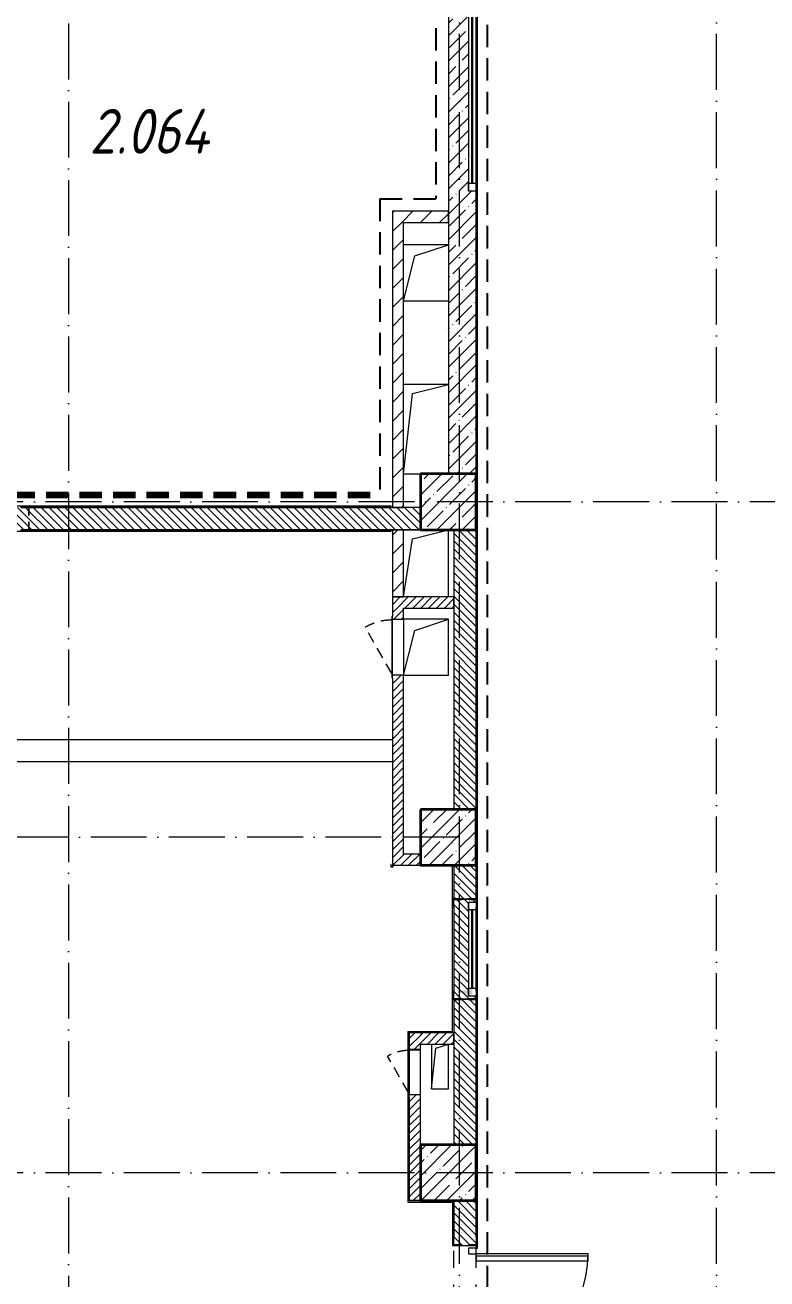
# Model space of a CAD drawing. Header units: millimetres. Extents: x -213536 to 1564669, y -45299 to 942238.
# Drawn here: x 210158 to 216796, y 246165 to 257380 of the extents above; entities that cross this region are included whole.
import ezdxf

# ---------------------------------------------------------------- set-up
doc = ezdxf.new("R2010")
doc.units = ezdxf.units.MM
for name, pattern in [('01 Штриховая _2 мм_', [300, 200, -100]), ('200_ШТРИХ_ш1п0_6_', [160, 100, -60]), ('50_200_ШТРИХ_1Т_ш5_п1_п1_', [700, 500, -100, 0, -100]), ('Штрих короткий', [300, 150, -150]), ('Штриховая _2 мм - 1 мм_', [300, 200, -100])]:
    doc.linetypes.add(name, pattern=pattern)
for name, color, linetype, lineweight in [('0-1', 7, 'Continuous', 5), ('0-2', 7, 'Continuous', 9), ('Двери', 7, 'Continuous', 9), ('Каркас_Импост', 7, 'Continuous', 13), ('Каркас_Импост-1', 7, 'Continuous', 9), ('Марки помещений', 7, 'Continuous', 9), ('Несущие колонны', 7, 'Continuous', 9), ('Несущие колонны-1', 7, 'Continuous', 35), ('Обобщенные модели', 7, 'Continuous', 9), ('Общие ребра', 7, 'Continuous', 9), ('Окна', 7, 'Continuous', 9), ('Оси-2', 7, '50_200_ШТРИХ_1Т_ш5_п1_п1_', 9), ('Остекление-1', 7, 'Continuous', 9), ('Открывание в плане-2', 7, '200_ШТРИХ_ш1п0_6_', 9), ('Перемычка-1', 7, 'Штрих короткий', 9), ('Стены', 7, 'Continuous', 9), ('Стены-1', 7, 'Continuous', 13), ('Текстовые примечания', 7, 'Continuous', 9), ('Штриховка разреза-1', 7, 'Continuous', 9), ('Элементы узлов', 7, 'Continuous', 9)]:
    doc.layers.add(name, color=color, linetype=linetype, lineweight=lineweight)
doc.layers.add('СТ-1_1', color=7, linetype='Штриховая _2 мм - 1 мм_', lineweight=90, true_color=0x888888)
doc.layers.add('СТ-1_13', color=7, linetype='01 Штриховая _2 мм_', lineweight=90, true_color=0xd5d3c7)
doc.layers.get('0-2').off()
doc.styles.add('ISOCPEUR_I_2', font='isocpeui.ttf', dxfattribs={"width": 0.85, "height": 2.3})
pattern_1 = [(135, (0, 0), (-35.35534, -35.35534), [])]
pattern_2 = [(45, (0, 0), (-35.35534, 35.35534), [])]
pattern_3 = [(45, (0, 0), (-84.8528, 84.8528), [])]

# ---------------------------------------------------------------- blocks, each defined once
blk = doc.blocks.new('BSC_Колонна _Прямоугольная - 500х500-V36-АИ2_02_План отделки стен 2-го этажа _Часть 2_')
at = {"layer": 'Несущие колонны'}
h = blk.add_hatch(dxfattribs=at)
h.set_pattern_fill('FP_44', color=256, style=0, pattern_type=2)
h.set_pattern_definition([(45, (-7700, -34300), (-114.04925, 114.04925), []), (45, (-7585.95, -34300), (-114.04925, 114.04925), [201.613, -40.323, 3.353, -36.97])])
h.paths.add_polyline_path([(-250, -250), (250, -250), (250, 250), (-250, 250)], flags=0)
at = {"layer": 'Несущие колонны-1'}
for p, q in [((250, 250), (-250, 250)), ((-250, 250), (-250, -250)), ((250, -250), (250, 250)), ((-250, -250), (250, -250))]:
    blk.add_line(p, q, dxfattribs=at)
blk = doc.blocks.new('BSC_Колонна _Прямоугольная - 500х500-V48-АИ2_02_План отделки стен 2-го этажа _Часть 2_')
at = {"layer": 'Несущие колонны'}
h = blk.add_hatch(dxfattribs=at)
h.set_pattern_fill('FP_56', color=256, style=0, pattern_type=2)
h.set_pattern_definition([(45, (-7700, -37300), (-114.04925, 114.04925), []), (45, (-7585.95, -37300), (-114.04925, 114.04925), [201.613, -40.323, 3.353, -36.97])])
h.paths.add_polyline_path([(-250, -250), (250, -250), (250, 250), (-250, 250)], flags=0)
at = {"layer": 'Несущие колонны-1'}
for p, q in [((250, 250), (-250, 250)), ((-250, 250), (-250, -250)), ((250, -250), (250, 250)), ((-250, -250), (250, -250))]:
    blk.add_line(p, q, dxfattribs=at)
blk = doc.blocks.new('BSC_Колонна _Прямоугольная - 500х500-V113-АИ2_02_План отделки стен 2-го этажа _Часть 2_')
at = {"layer": 'Несущие колонны'}
h = blk.add_hatch(dxfattribs=at)
h.set_pattern_fill('FP_112', color=256, style=0, pattern_type=2)
h.set_pattern_definition([(45, (-7700, -40300), (-114.04925, 114.04925), []), (45, (-7585.95, -40300), (-114.04925, 114.04925), [201.613, -40.323, 3.353, -36.97])])
h.paths.add_polyline_path([(-250, -250), (250, -250), (250, 250), (-250, 250)], flags=0)
at = {"layer": 'Несущие колонны-1'}
for p, q in [((250, 250), (-250, 250)), ((-250, 250), (-250, -250)), ((250, -250), (250, 250)), ((-250, -250), (250, -250))]:
    blk.add_line(p, q, dxfattribs=at)
blk = doc.blocks.new('Проем_Дверь_Прямоугольный - 1700х2400h_дверные проемы-28445702-АИ2_02_План отделки стен 2-го этажа _Часть 2_')
at = {"layer": 'Перемычка-1'}
for p, q in [((850, 100), (-850, 100)), ((850, -100), (-850, -100))]:
    blk.add_line(p, q, dxfattribs=at)
blk = doc.blocks.new('120_Окно_СКБ_1Ст - 120_Окно_СКБ_1Ст_классы 1800x800_E30-27757045-АИ2_02_План отделки стен 2-го этажа _Часть 2_')
at = {"layer": 'Каркас_Импост'}
for p, q in [((-870, 55), (-870, 125)), ((-870, 125), (-800, 125)), ((-800, 125), (-800, 55)), ((800, 55), (800, 125)), ((800, 125), (870, 125)), ((870, 125), (870, 55)), ((-800, 55), (-870, 55)), ((870, 55), (800, 55))]:
    blk.add_line(p, q, dxfattribs=at)
at = {"layer": 'Каркас_Импост-1'}
for p, q in [((870, 125), (-870, 125)), ((-870, 55), (870, 55))]:
    blk.add_line(p, q, dxfattribs=at)
at = {"layer": 'Остекление-1'}
for p, q in [((800, 95), (-800, 95)), ((800, 85), (-800, 85))]:
    blk.add_line(p, q, dxfattribs=at)
blk = doc.blocks.new('120_Окно_СКБ_1Ст - 120_Окно_СКБ_1Ст_классы 900x800_E30-V165-АИ2_02_План отделки стен 2-го этажа _Часть 2_')
at = {"layer": 'Каркас_Импост'}
for p, q in [((-420, 30), (-420, 100)), ((-420, 100), (-350, 100)), ((-350, 30), (-420, 30)), ((-350, 100), (-350, 30)), ((350, 30), (350, 100)), ((350, 100), (420, 100)), ((420, 30), (350, 30)), ((420, 100), (420, 30))]:
    blk.add_line(p, q, dxfattribs=at)
at = {"layer": 'Каркас_Импост-1'}
for p, q in [((-420, 30), (420, 30)), ((375, 100), (-375, 100))]:
    blk.add_line(p, q, dxfattribs=at)
at = {"layer": 'Остекление-1'}
for p, q in [((350, 70), (-350, 70)), ((350, 60), (-350, 60))]:
    blk.add_line(p, q, dxfattribs=at)
blk = doc.blocks.new('Дверь_Витражная_СКБ_2Ст2 - ДВВ_ДАО_СОШ_Классы-V178-АИ2_02_План отделки стен 2-го этажа _Часть 2_')
at = {"layer": 'Двери'}
for p, q in [((-775, 1035), (-775, 35)), ((775, 585), (775, 35))]:
    blk.add_line(p, q, dxfattribs=at)
for centre, radius, start, end in [((-775, 35), 1000, 360, 90), ((775, 35), 550, 90, 180)]:
    blk.add_arc(centre, radius, start, end, dxfattribs=at)
at = {"layer": 'Элементы узлов'}
for p, q in [((-713, 1035), (-753, 1035)), ((-753, 1035), (-753, 35)), ((-713, 35), (-713, 1035)), ((775, 585), (735, 585)), ((735, 585), (735, 35)), ((775, 35), (775, 585)), ((-825, 35), (-825, -35)), ((-775, 35), (-825, 35)), ((-775, 35), (-825, 35)), ((-825, 35), (-825, -35)), ((-775, -35), (-775, 35)), ((-775, -35), (-775, 35)), ((-753, 35), (-713, 35)), ((735, 35), (775, 35)), ((775, -35), (775, 35)), ((775, 35), (825, 35)), ((775, 35), (775, -35)), ((825, 35), (775, 35)), ((825, 35), (825, -35)), ((825, -35), (825, 35)), ((-825, -35), (-775, -35)), ((-825, -35), (-775, -35)), ((825, -35), (775, -35)), ((775, -35), (825, -35))]:
    blk.add_line(p, q, dxfattribs=at)
blk = doc.blocks.new('Фахверк_СКБ_Уголок - 200_3960-28268576-АИ2_02_План отделки стен 2-го этажа _Часть 2_')
at = {"layer": 'Обобщенные модели'}
for p, q in [((200, 156), (125, 156)), ((125, 156), (125, 81)), ((131, 81), (131, 150)), ((131, 150), (200, 150)), ((200, 150), (200, 156)), ((125, 81), (131, 81)), ((131, 19), (125, 19)), ((125, 19), (125, -56)), ((131, -50), (131, 19)), ((125, -56), (200, -56)), ((200, -50), (131, -50)), ((200, -56), (200, -50))]:
    blk.add_line(p, q, dxfattribs=at)
blk = doc.blocks.new('Фахверк_СКБ_Уголок - 200_3550-28267367-АИ2_02_План отделки стен 2-го этажа _Часть 2_')
at = {"layer": 'Обобщенные модели'}
for p, q in [((200, 156), (125, 156)), ((125, 156), (125, 81)), ((131, 81), (131, 150)), ((131, 150), (200, 150)), ((200, 150), (200, 156)), ((125, 81), (131, 81)), ((131, 19), (125, 19)), ((125, 19), (125, -56)), ((131, -50), (131, 19)), ((125, -56), (200, -56)), ((200, -50), (131, -50)), ((200, -56), (200, -50))]:
    blk.add_line(p, q, dxfattribs=at)
blk = doc.blocks.new('154_Стойка_СКБ_Уголок - СМ-2480_200-28447058-АИ2_02_План отделки стен 2-го этажа _Часть 2_')
at = {"layer": 'Обобщенные модели'}
for p, q in [((125, 156), (125, 81)), ((200, 156), (125, 156)), ((131, 81), (131, 150)), ((131, 150), (200, 150)), ((200, 150), (200, 156)), ((125, 81), (131, 81)), ((131, 19), (125, 19)), ((125, 19), (125, -56)), ((131, -50), (131, 19)), ((125, -56), (200, -56)), ((200, -50), (131, -50)), ((200, -56), (200, -50))]:
    blk.add_line(p, q, dxfattribs=at)
blk = doc.blocks.new('Стойка_Влож_Полоса боковая - Полоса-28346330-АИ2_02_План отделки стен 2-го этажа _Часть 2_')
at = {"layer": 'Обобщенные модели'}
for p, q in [((-5, -31), (-5, 31)), ((0, 31), (0, -31))]:
    blk.add_line(p, q, dxfattribs=at)
blk = doc.blocks.new('AR_Отверстие Ниша - Лючок-32405468-АИ2_02_План отделки стен 2-го этажа _Часть 2_')
at = {"layer": 'Окна'}
for p, q in [((200, 50), (-200, 50)), ((200, -50), (200, 50)), ((-200, -50), (200, -50))]:
    blk.add_line(p, q, dxfattribs=at)
blk = doc.blocks.new('Л_Общий_Лючок - Лючок-29677405-АИ2_02_План отделки стен 2-го этажа _Часть 2_')
at = {"layer": 'Окна'}
for p, q in [((424, 6), (-24, 6)), ((-24, 6), (-24, 0)), ((-24, 0), (0, 0)), ((424, 6), (424, 0))]:
    blk.add_line(p, q, dxfattribs=at)
at = {"layer": 'Открывание в плане-2'}
blk.add_line((16, 6), (342, 194), dxfattribs=at)
blk.add_arc((6, 0), 388, 0.8905, 30, dxfattribs=at)
blk = doc.blocks.new('AR_Отверстие Ниша - Лючок-32403618-АИ2_02_План отделки стен 2-го этажа _Часть 2_')
at = {"layer": 'Окна'}
for p, q in [((-250, 50), (250, 50)), ((-250, -50), (-250, 50)), ((250, 50), (250, -50)), ((250, -50), (-250, -50))]:
    blk.add_line(p, q, dxfattribs=at)
blk = doc.blocks.new('Л_Общий_Лючок - Лючок-29753807-АИ2_02_План отделки стен 2-го этажа _Часть 2_')
at = {"layer": 'Окна'}
for p, q in [((-24, 0), (-24, -6)), ((0, 0), (-24, 0)), ((524, 0), (500, 0)), ((524, 0), (524, -6)), ((-24, -6), (524, -6))]:
    blk.add_line(p, q, dxfattribs=at)
at = {"layer": 'Открывание в плане-2'}
blk.add_line((484, -6), (71, -244), dxfattribs=at)
blk.add_arc((494, 0), 488, 180.708, 210, dxfattribs=at)
blk = doc.blocks.new('154_Фахверк_СКБ_Швеллер - Тип_100_3960_зеркало-29769493-АИ2_02_План отделки стен 2-го этажа _Часть 2_')
at = {"layer": 'Обобщенные модели'}
for p, q in [((175, 50), (125, 50)), ((125, 50), (125, -50)), ((128, 47), (175, 47)), ((128, -47), (128, 47)), ((175, 47), (175, 50)), ((125, -50), (175, -50)), ((175, -47), (128, -47)), ((175, -50), (175, -47))]:
    blk.add_line(p, q, dxfattribs=at)
blk = doc.blocks.new('AR_Отверстие прямоугольное _в плите_ - AR_Отверстие прямоугольное _в плите_-30459278-АИ2_02_План отделки стен 2-го этажа _Часть 2_')
at = {"layer": 'Обобщенные модели'}
for p, q in [((-75, 200), (-75, -200)), ((-75, -200), (-37, 163)), ((-37, 163), (75, 200)), ((75, -200), (75, 200)), ((-75, -200), (75, -200))]:
    blk.add_line(p, q, dxfattribs=at)
blk = doc.blocks.new('AR_Отверстие прямоугольное _в плите_ - AR_Отверстие прямоугольное _в плите_-30459445-АИ2_02_План отделки стен 2-го этажа _Часть 2_')
at = {"layer": 'Обобщенные модели'}
for p, q in [((200, 250), (-200, 250)), ((-100, 150), (200, 250)), ((200, -250), (200, 250)), ((-200, -250), (-100, 150)), ((-200, -250), (200, -250))]:
    blk.add_line(p, q, dxfattribs=at)
blk = doc.blocks.new('AR_Отверстие прямоугольное _в плите_ - AR_Отверстие прямоугольное _в плите_-V218-АИ2_02_План отделки стен 2-го этажа _Часть 2_')
at = {"layer": 'Обобщенные модели'}
for p, q in [((200, 250), (-200, 250)), ((-100, 150), (200, 250)), ((-200, -250), (-100, 150)), ((-200, -250), (200, -250))]:
    blk.add_line(p, q, dxfattribs=at)
blk = doc.blocks.new('AR_Отверстие прямоугольное _в плите_ - AR_Отверстие прямоугольное _в плите_-30552819-АИ2_02_План отделки стен 2-го этажа _Часть 2_')
at = {"layer": 'Обобщенные модели'}
for p, q in [((200, 400), (-200, 400)), ((-120, 320), (200, 400)), ((-200, -400), (-120, 320)), ((-200, -400), (-50, -400))]:
    blk.add_line(p, q, dxfattribs=at)
blk = doc.blocks.new('AR_Отверстие прямоугольное _в плите_ - AR_Отверстие прямоугольное _в плите_-30552564-АИ2_02_План отделки стен 2-го этажа _Часть 2_')
at = {"layer": 'Обобщенные модели'}
for p, q in [((200, 300), (-200, 300)), ((-120, 220), (200, 300)), ((200, -300), (200, 300)), ((-200, -300), (-120, 220))]:
    blk.add_line(p, q, dxfattribs=at)
blk = doc.blocks.new('0125-Р-ОО-Ш2-АР-о_23_10_2024_rvt-1-АИ2_02_План отделки стен 2-го этажа _Часть 2_')
at = {"layer": 'Штриховка разреза-1'}
h = blk.add_hatch(dxfattribs=at)
h.set_pattern_fill('FP_1', color=256, style=0, pattern_type=2)
h.set_pattern_definition([(45, (0, 0), (-114.04925, 114.04925), []), (45, (114.05, 0), (-114.04925, 114.04925), [201.612, -40.322, 3.353, -36.97])])
h.paths.add_polyline_path([(7880, 40550), (7950, 40550), (7950, 43080), (7880, 43080), (7880, 44820), (7950, 44820), (7950, 45550), (7700, 45550), (7700, 40550)], flags=0)
h = blk.add_hatch(dxfattribs=at)
h.set_pattern_fill('FP_3', color=256, style=0, pattern_type=2)
h.set_pattern_definition(pattern_3)
h.paths.add_polyline_path([(7700, 42800), (7700, 42900), (7200, 42900), (7200, 42800), (7300, 42800)], flags=0)
h = blk.add_hatch(dxfattribs=at)
h.set_pattern_fill('FP_3', color=256, style=0, pattern_type=2)
h.set_pattern_definition(pattern_3)
h.paths.add_polyline_path([(7300, 40250), (7300, 42800), (7200, 42800), (7200, 40250)], flags=0)
h = blk.add_hatch(dxfattribs=at)
h.set_pattern_fill('FP_2', color=256, style=0, pattern_type=2)
h.set_pattern_definition(pattern_1)
h.paths.add_polyline_path([(7450, 40050), (7450, 40250), (3950, 40250), (3950, 40181), (3944, 40181), (3944, 40250), (400, 40250), (400, 40050), (3944, 40050), (3944, 40119), (3950, 40119), (3950, 40050), (5275, 40050)], flags=0)
h = blk.add_hatch(dxfattribs=at)
h.set_pattern_fill('FP_3', color=256, style=0, pattern_type=2)
h.set_pattern_definition(pattern_3)
h.paths.add_polyline_path([(7300, 39450), (7300, 40050), (7200, 40050), (7200, 39450)], flags=0)
h = blk.add_hatch(dxfattribs=at)
h.set_pattern_fill('FP_2', color=256, style=0, pattern_type=2)
h.set_pattern_definition(pattern_1)
h.paths.add_polyline_path([(7950, 37550), (7950, 40050), (7750, 40050), (7750, 37550)], flags=0)
h = blk.add_hatch(dxfattribs=at)
h.set_pattern_fill('FP_92', color=256, style=0, pattern_type=2)
h.set_pattern_definition(pattern_2)
h.paths.add_polyline_path([(7750, 39350), (7750, 39450), (7200, 39450), (7200, 39350), (7300, 39350)], flags=0)
h = blk.add_hatch(dxfattribs=at)
h.set_pattern_fill('FP_92', color=256, style=0, pattern_type=2)
h.set_pattern_definition(pattern_2)
h.paths.add_polyline_path([(7200, 37150), (7300, 37150), (7300, 38750), (7200, 38750), (7200, 38379)], flags=0)
h.paths.add_polyline_path([(7300, 39250), (7300, 39350), (7200, 39350), (7201, 39250), (7224, 39250)], flags=0)
h = blk.add_hatch(dxfattribs=at)
h.set_pattern_fill('FP_92', color=256, style=0, pattern_type=2)
h.set_pattern_definition(pattern_2)
h.paths.add_polyline_path([(7450, 37050), (7450, 37150), (7200, 37150), (7200, 37050)], flags=0)
h = blk.add_hatch(dxfattribs=at)
h.set_pattern_fill('FP_2', color=256, style=0, pattern_type=2)
h.set_pattern_definition(pattern_1)
h.paths.add_polyline_path([(7750, 34550), (7950, 34550), (7950, 35850), (7750, 35850), (7750, 34682)], flags=0)
h.paths.add_polyline_path([(7819, 35855), (7950, 35856), (7950, 35880), (7880, 35880), (7881, 36720), (7950, 36720), (7950, 36744), (7750, 36744), (7750, 35856), (7819, 35856)], flags=0)
h.paths.add_polyline_path([(7881, 36750), (7950, 36750), (7950, 37050), (7750, 37050), (7750, 36750), (7880, 36750)], flags=0)
h = blk.add_hatch(dxfattribs=at)
h.set_pattern_fill('FP_92', color=256, style=0, pattern_type=2)
h.set_pattern_definition(pattern_2)
h.paths.add_polyline_path([(7350, 34050), (7450, 34050), (7450, 35000), (7350, 35000), (7350, 34550)], flags=0)
h.paths.add_polyline_path([(7356, 35403), (7447, 35403), (7447, 35450), (7450, 35450), (7450, 35550), (7350, 35550), (7350, 35450), (7353, 35450), (7353, 35403)], flags=0)
h = blk.add_hatch(dxfattribs=at)
h.set_pattern_fill('FP_92', color=256, style=0, pattern_type=2)
h.set_pattern_definition(pattern_2)
h.paths.add_polyline_path([(7750, 35450), (7750, 35550), (7450, 35550), (7450, 35450)], flags=0)
h = blk.add_hatch(dxfattribs=at)
h.set_pattern_fill('FP_2', color=256, style=0, pattern_type=2)
h.set_pattern_definition(pattern_1)
h.paths.add_polyline_path([(7950, 28550), (7950, 31944), (7881, 31944), (7881, 31950), (7819, 31950), (7819, 31944), (7750, 31944), (7750, 28550)], flags=0)
h.paths.add_polyline_path([(7881, 33650), (7881, 33656), (7950, 33656), (7950, 34050), (7750, 34050), (7750, 33656), (7819, 33656), (7819, 33650)], flags=0)
at = {"layer": 'Стены'}
for p, q in [((2120, 38175), (7200, 38175)), ((7200, 37975), (2120, 37975))]:
    blk.add_line(p, q, dxfattribs=at)
at = {"layer": 'Стены-1'}
for p, q in [((7700, 45550), (7700, 40550)), ((7950, 40550), (7950, 43080)), ((7700, 42900), (7200, 42900)), ((7200, 42900), (7200, 42800)), ((7700, 42800), (7700, 42900)), ((7200, 42800), (7200, 40250)), ((7300, 40250), (7300, 42800)), ((7300, 42800), (7700, 42800)), ((7450, 40250), (3950, 40250)), ((7200, 40250), (7300, 40250)), ((3950, 40050), (7450, 40050)), ((7300, 40050), (7200, 40050)), ((7200, 40050), (7200, 39450)), ((7300, 39450), (7300, 40050)), ((7750, 40050), (7750, 37550)), ((7950, 37550), (7950, 40050)), ((7750, 39450), (7200, 39450)), ((7200, 39450), (7200, 39350)), ((7200, 39450), (7300, 39450)), ((7750, 39350), (7750, 39450)), ((7200, 39350), (7200, 39274)), ((7300, 39350), (7750, 39350)), ((7300, 39250), (7300, 39350)), ((7200, 38726), (7200, 37150)), ((7300, 37150), (7300, 38750)), ((7200, 37150), (7200, 37050)), ((7450, 37150), (7300, 37150)), ((7200, 37050), (7450, 37050)), ((7750, 37050), (7750, 36750)), ((7950, 36750), (7950, 37050)), ((7750, 36675), (7750, 35925)), ((7750, 35850), (7750, 34550)), ((7950, 34550), (7950, 35850)), ((7350, 35550), (7350, 35450)), ((7450, 35550), (7350, 35550)), ((7750, 35550), (7450, 35550)), ((7450, 35450), (7750, 35450)), ((7750, 35450), (7750, 35550)), ((7450, 34550), (7450, 35000)), ((7350, 34976), (7350, 34050)), ((7350, 34050), (7450, 34050)), ((7750, 34050), (7750, 33725)), ((7950, 33725), (7950, 34050)), ((7819, 33650), (7881, 33650))]:
    blk.add_line(p, q, dxfattribs=at)
at = {"layer": '0-2'}
for name, p, rotation in [('120_Окно_СКБ_1Ст - 120_Окно_СКБ_1Ст_классы 1800x800_E30-27757045-АИ2_02_План отделки стен 2-го этажа _Часть 2_', (7825, 43950), 269.9999999999999), ('Фахверк_СКБ_Уголок - 200_3550-28267367-АИ2_02_План отделки стен 2-го этажа _Часть 2_', (4075, 40200), 180), ('Л_Общий_Лючок - Лючок-29753807-АИ2_02_План отделки стен 2-го этажа _Часть 2_', (7200, 39250), 269.9999999999999), ('AR_Отверстие Ниша - Лючок-32403618-АИ2_02_План отделки стен 2-го этажа _Часть 2_', (7250, 39000), 89.9999999999999), ('154_Стойка_СКБ_Уголок - СМ-2480_200-28447058-АИ2_02_План отделки стен 2-го этажа _Часть 2_', (7800, 36875), 269.9999999999999), ('Стойка_Влож_Полоса боковая - Полоса-28346330-АИ2_02_План отделки стен 2-го этажа _Часть 2_', (7850, 36750), 89.99999999999991), ('120_Окно_СКБ_1Ст - 120_Окно_СКБ_1Ст_классы 900x800_E30-V165-АИ2_02_План отделки стен 2-го этажа _Часть 2_', (7850, 36300), 269.9999999999999), ('154_Стойка_СКБ_Уголок - СМ-2480_200-28447058-АИ2_02_План отделки стен 2-го этажа _Часть 2_', (7900, 35725), 89.99999999999991), ('Стойка_Влож_Полоса боковая - Полоса-28346330-АИ2_02_План отделки стен 2-го этажа _Часть 2_', (7850, 35850), 269.9999999999999), ('154_Фахверк_СКБ_Швеллер - Тип_100_3960_зеркало-29769493-АИ2_02_План отделки стен 2-го этажа _Часть 2_', (7400, 35275), 89.99999999999993), ('Л_Общий_Лючок - Лючок-29677405-АИ2_02_План отделки стен 2-го этажа _Часть 2_', (7350, 35000), 89.99999999999991), ('AR_Отверстие Ниша - Лючок-32405468-АИ2_02_План отделки стен 2-го этажа _Часть 2_', (7400, 35200), 269.9999999999999), ('Фахверк_СКБ_Уголок - 200_3960-28268576-АИ2_02_План отделки стен 2-го этажа _Часть 2_', (7900, 33525), 89.99999999999991), ('Проем_Дверь_Прямоугольный - 1700х2400h_дверные проемы-28445702-АИ2_02_План отделки стен 2-го этажа _Часть 2_', (7850, 32800), 269.9999999999999), ('Дверь_Витражная_СКБ_2Ст2 - ДВВ_ДАО_СОШ_Классы-V178-АИ2_02_План отделки стен 2-го этажа _Часть 2_', (7915, 32800), 269.9999999999961)]:
    blk.add_blockref(name, p, dxfattribs=dict(at, rotation=rotation))
for name, p in [('AR_Отверстие прямоугольное _в плите_ - AR_Отверстие прямоугольное _в плите_-V218-АИ2_02_План отделки стен 2-го этажа _Часть 2_', (7500, 42350)), ('AR_Отверстие прямоугольное _в плите_ - AR_Отверстие прямоугольное _в плите_-30552819-АИ2_02_План отделки стен 2-го этажа _Часть 2_', (7500, 40950)), ('BSC_Колонна _Прямоугольная - 500х500-V113-АИ2_02_План отделки стен 2-го этажа _Часть 2_', (7700, 40300)), ('AR_Отверстие прямоугольное _в плите_ - AR_Отверстие прямоугольное _в плите_-30552564-АИ2_02_План отделки стен 2-го этажа _Часть 2_', (7500, 39750)), ('AR_Отверстие прямоугольное _в плите_ - AR_Отверстие прямоугольное _в плите_-30459445-АИ2_02_План отделки стен 2-го этажа _Часть 2_', (7500, 39000)), ('BSC_Колонна _Прямоугольная - 500х500-V48-АИ2_02_План отделки стен 2-го этажа _Часть 2_', (7700, 37300)), ('AR_Отверстие прямоугольное _в плите_ - AR_Отверстие прямоугольное _в плите_-30459278-АИ2_02_План отделки стен 2-го этажа _Часть 2_', (7625, 35250)), ('BSC_Колонна _Прямоугольная - 500х500-V36-АИ2_02_План отделки стен 2-го этажа _Часть 2_', (7700, 34300))]:
    blk.add_blockref(name, p, dxfattribs=at)
blk = doc.blocks.new('101_Уголок настенный вертикальный_Металл-ПМЮ-02_ - Металл-ПМЮ-02-20938570-АИ2_02_План отделки стен 2-го этажа _Часть 2_')
at = {"layer": 'Обобщенные модели'}
for p, q in [((145, 8), (125, 8)), ((125, 8), (125, -12)), ((127, -12), (127, 6)), ((127, 6), (145, 6)), ((145, 6), (145, 8)), ((125, -12), (127, -12))]:
    blk.add_line(p, q, dxfattribs=at)
blk = doc.blocks.new('Оси1')
at = {"layer": 'Оси-2'}
for p, q in [((210545.6, 264395.4), (210545.6, 210594.5)), ((214045.6, 210594.5), (214045.6, 264395.4)), ((216345.6, 210594.5), (216345.6, 264395.4)), ((234645.6, 253115.2), (203926.8, 253115.2)), ((214045.6, 250115.2), (203926.8, 250115.2)), ((234645.6, 247115.2), (203926.8, 247115.2))]:
    blk.add_line(p, q, dxfattribs=at)

msp = doc.modelspace()

# ---------------------------------------------------------------- hatches: boundary and pattern name
at = {"layer": 'Текстовые примечания'}
msp.add_hatch(color=256, dxfattribs=at).paths.add_polyline_path([(214011, 248731.2), (214161, 248704.8), (214161, 248757.7)], flags=0)

# ---------------------------------------------------------------- linework, layer by layer
at = {"layer": 'Общие ребра'}
msp.add_line((213433.6, 253065.2), (213433.6, 253077.2), dxfattribs=at)
at = {"layer": 'СТ-1_1', "lineweight": 25}
for p, q in [((214295.6, 224183.2), (214295.6, 262003.2)), ((213833.6, 257953.2), (213833.6, 255827.2)), ((213333.6, 255827.2), (213833.6, 255827.2)), ((213333.6, 255827.2), (213333.6, 253177.2))]:
    msp.add_line(p, q, dxfattribs=at)
at = {"layer": 'СТ-1_13'}
msp.add_line((206745.6, 253177.2), (213333.6, 253177.2), dxfattribs=at)
at = {"layer": 'Стены'}
for p, q in [((213983.6, 248377.2), (213983.6, 249853.2)), ((213995.6, 249853.2), (213995.6, 249565.2)), ((213995.6, 249490.2), (213995.6, 248740.2)), ((213995.6, 248665.2), (213995.6, 248365.2)), ((213583.6, 248377.2), (213983.6, 248377.2)), ((213583.6, 248377.2), (213583.6, 248365.2)), ((213995.6, 248365.2), (213583.6, 248365.2))]:
    msp.add_line(p, q, dxfattribs=at)
at = {"layer": 'Стены-1'}
for p, q in [((214207.6, 246440.2), (214207.6, 259390.2)), ((214195.6, 255895.2), (214195.6, 253365.2)), ((213433.6, 253077.2), (206657.6, 253077.2)), ((210195.6, 253065.2), (213433.6, 253065.2)), ((206648.1, 252852.9), (213433.6, 252852.9)), ((213445.6, 252864.9), (210195.6, 252864.9)), ((213445.6, 252852.9), (213445.6, 252864.9)), ((214195.6, 252865.2), (214195.6, 250365.2)), ((214195.6, 249865.2), (214195.6, 249565.2)), ((214195.6, 248665.2), (214195.6, 247365.2)), ((213583.6, 248365.2), (213583.6, 246853.2)), ((213595.6, 248365.2), (213583.6, 248365.2)), ((213595.6, 248265.2), (213595.6, 248365.2)), ((213595.6, 246865.2), (213595.6, 247791.2)), ((213583.6, 246853.2), (213983.6, 246853.2)), ((213695.6, 246865.2), (213595.6, 246865.2)), ((213983.6, 246853.2), (213983.6, 246465.2)), ((213995.6, 246540.2), (213995.6, 246865.2)), ((214195.6, 246865.2), (214195.6, 246540.2)), ((213983.6, 246465.2), (213989.6, 246465.2)), ((214195.6, 246465.2), (214195.6, 246440.2)), ((214195.6, 246440.2), (214207.6, 246440.2))]:
    msp.add_line(p, q, dxfattribs=at)

# ---------------------------------------------------------------- block references
at = {"color": 2, "lineweight": 30}
msp.add_blockref('Оси1', (0, 0), dxfattribs=at)
at = {"layer": '0-1'}
msp.add_blockref('0125-Р-ОО-Ш2-АР-о_23_10_2024_rvt-1-АИ2_02_План отделки стен 2-го этажа _Часть 2_', (206245.6, 212815.2), dxfattribs=at)
at = {"layer": 'Обобщенные модели', "rotation": 89.99999999999926}
msp.add_blockref('101_Уголок настенный вертикальный_Металл-ПМЮ-02_ - Металл-ПМЮ-02-20938570-АИ2_02_План отделки стен 2-го этажа _Часть 2_', (213439.6, 249726.2), dxfattribs=at)

# ---------------------------------------------------------------- texts
at = {"layer": 'Марки помещений', "color": 2, "insert": (210734.8, 256630.4), "char_height": 400, "width": 817.721, "attachment_point": 1, "style": 'ISOCPEUR_I_2'}
msp.add_mtext('2.064', dxfattribs=at)

doc.saveas('drawing.dxf')
